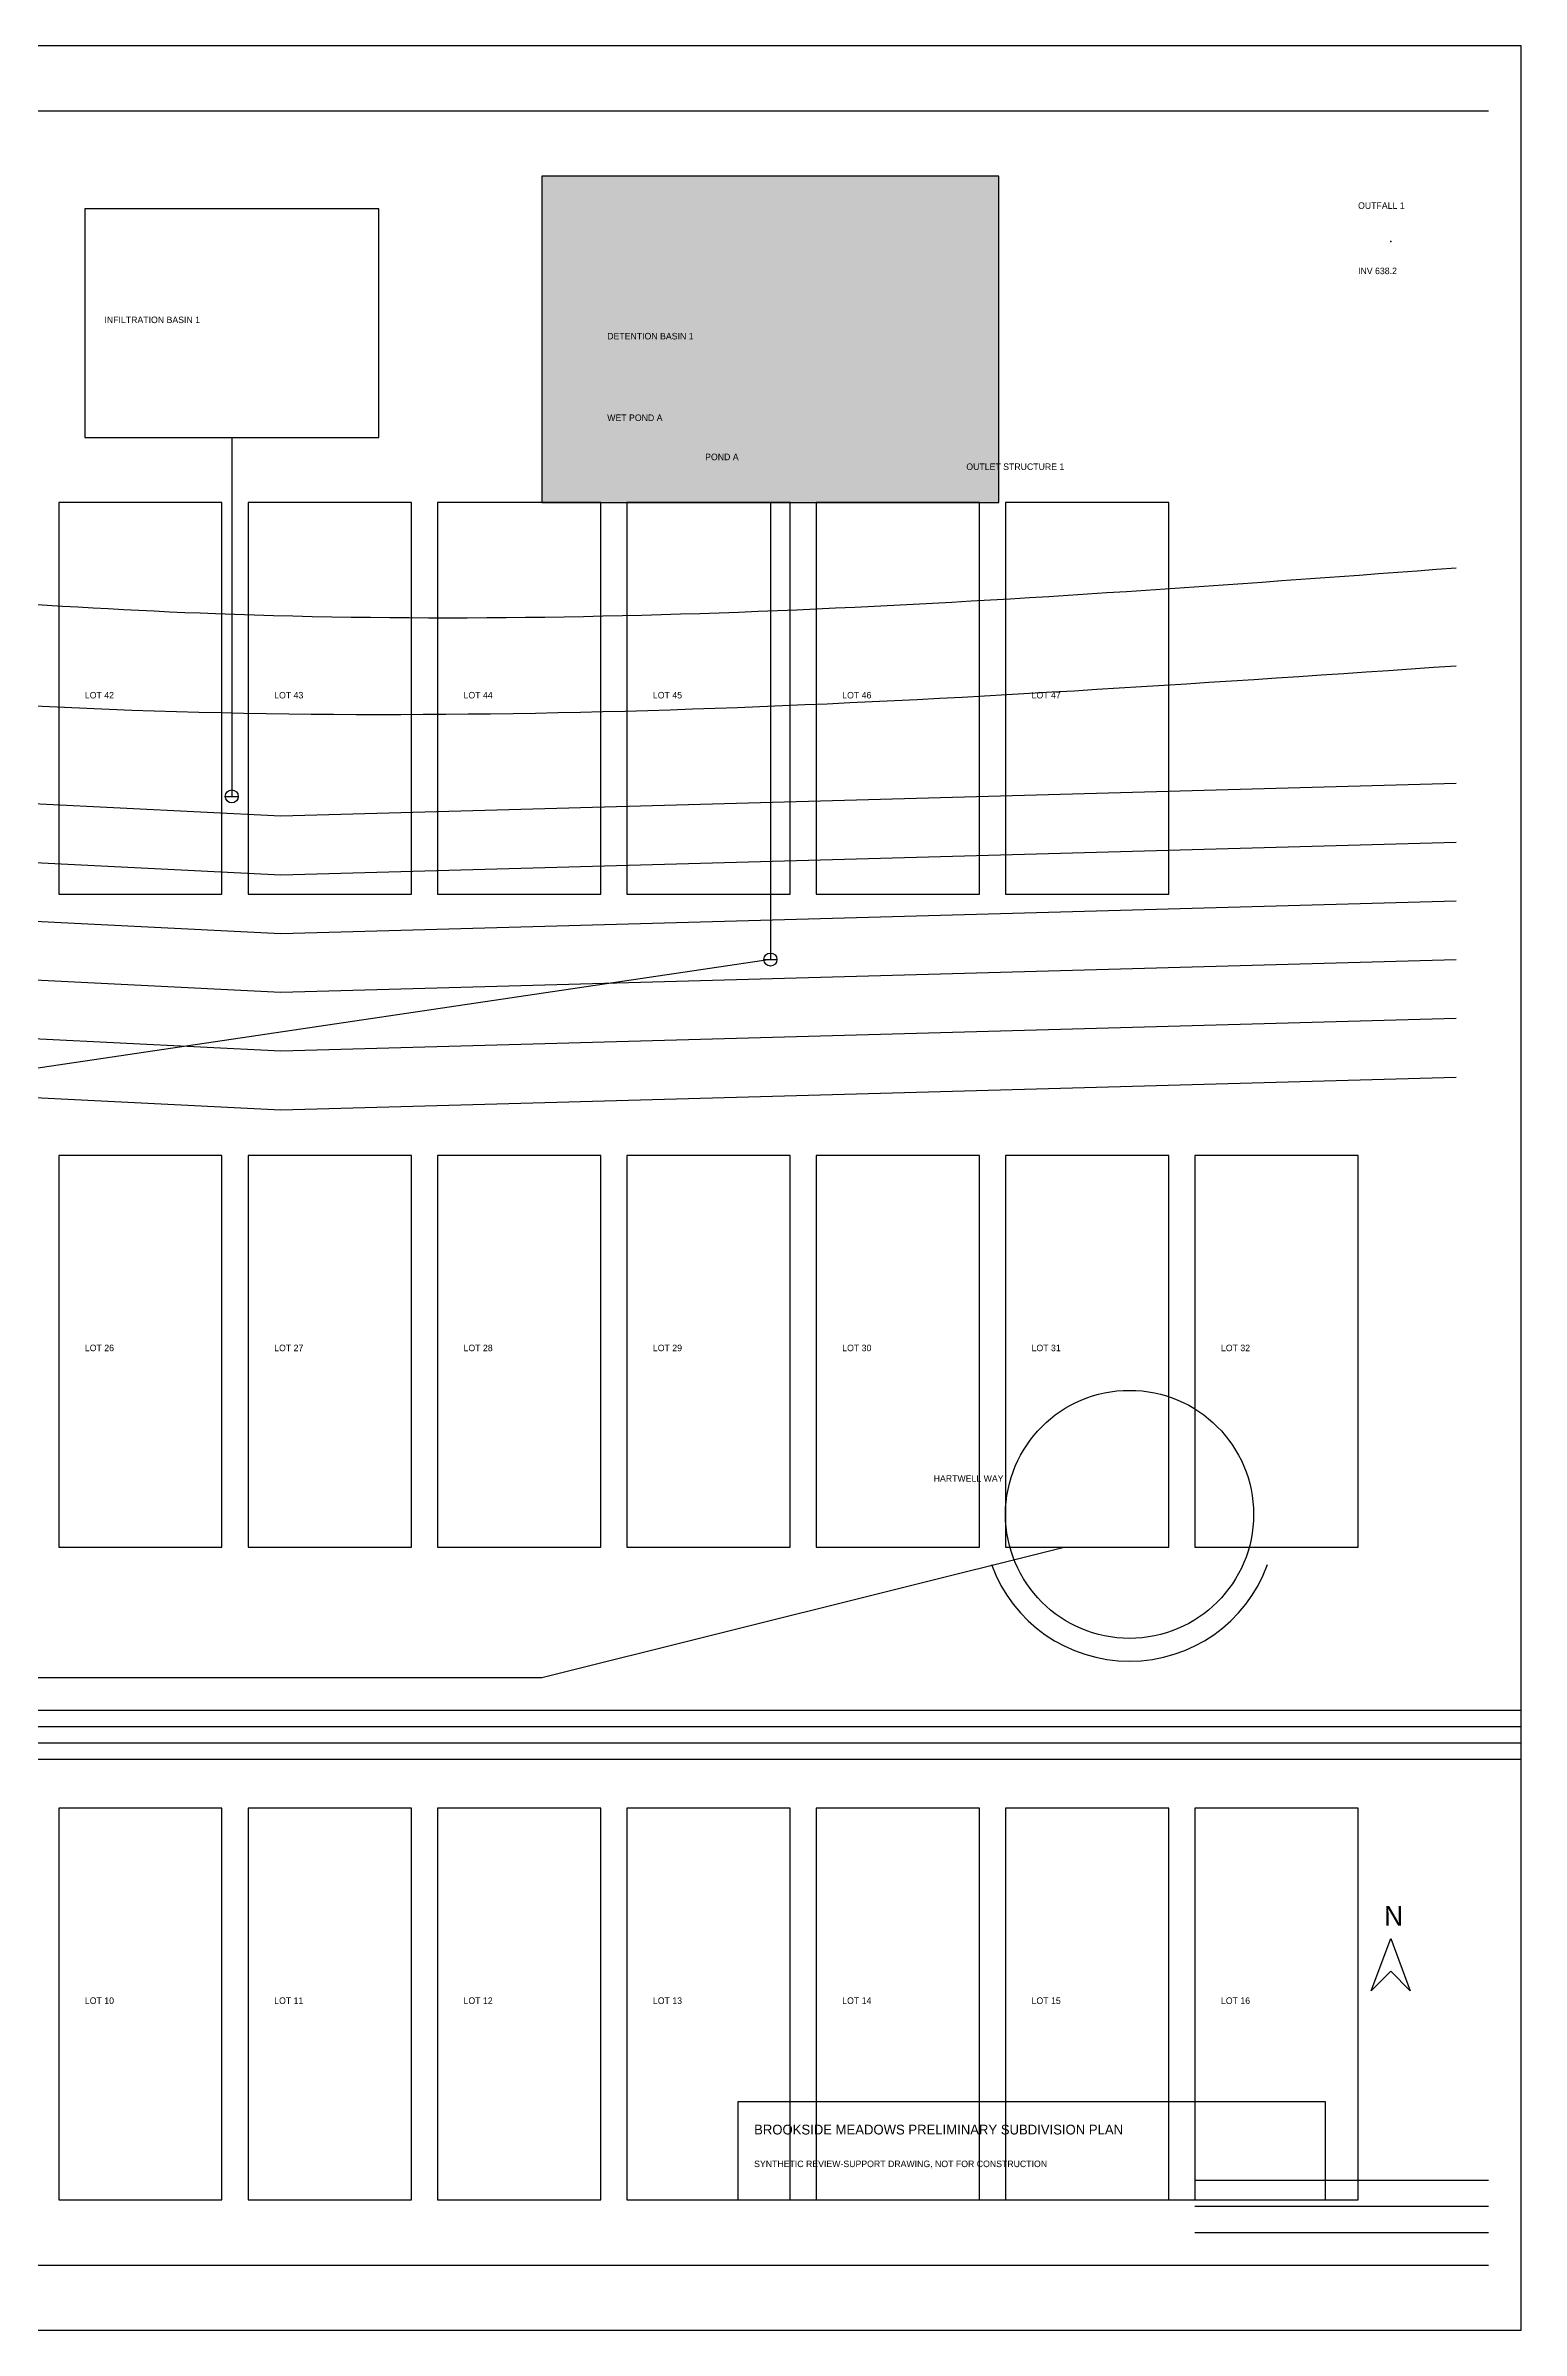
# Model space of a CAD drawing. Header units: feet. Extents: x 0 to 1000, y 0 to 700.
# Drawn here: x 548 to 1000, y 0 to 700 of the extents above; entities that cross this region are included whole.
import ezdxf

# ---------------------------------------------------------------- set-up
doc = ezdxf.new("R2010")
doc.units = ezdxf.units.FT
for name, color, linetype in [('C-EROS', 7, 'Continuous'), ('C-GRAD', 7, 'Continuous'), ('C-LABEL', 7, 'Continuous'), ('C-LOTS', 7, 'Continuous'), ('C-PROP', 7, 'Continuous'), ('C-ROAD', 7, 'Continuous'), ('C-STRM', 7, 'Continuous'), ('C-UTIL', 7, 'Continuous'), ('DRAFT-01', 7, 'Continuous'), ('V-MISC', 7, 'Continuous'), ('X-EXPORT', 7, 'Continuous')]:
    doc.layers.add(name, color=color, linetype=linetype)

# ---------------------------------------------------------------- blocks, each defined once
blk = doc.blocks.new('STORM_MANHOLE')
at = {"layer": 'C-STRM'}
blk.add_line((-2, 0), (2, 0), dxfattribs=at)
blk.add_circle((0, 0), 2, dxfattribs=at)
blk = doc.blocks.new('TITLEBLOCK_FRAME')
at = {"layer": 'C-LABEL'}
blk.add_lwpolyline([(0, 0), (180, 0), (180, 30), (0, 30), (0, 0)], dxfattribs=at)
for s, height, p in [('BROOKSIDE MEADOWS PRELIMINARY SUBDIVISION PLAN', 3, (5, 20)), ('SYNTHETIC REVIEW-SUPPORT DRAWING, NOT FOR CONSTRUCTION', 2, (5, 10))]:
    blk.add_text(s, height=height, dxfattribs=at).set_placement(p)
blk = doc.blocks.new('NORTH_ARROW')
at = {"layer": 'C-LABEL'}
blk.add_lwpolyline([(0, 0), (3, -8), (0, -5), (-3, -8), (0, 0)], dxfattribs=at)
blk.add_text('N', height=3, dxfattribs=at).set_placement((-1, 2))

msp = doc.modelspace()

# ---------------------------------------------------------------- hatches: boundary and pattern name
at = {"layer": 'C-STRM'}
msp.add_hatch(color=7, dxfattribs=at).paths.add_polyline_path([(700, 560), (840, 560), (840, 660), (700, 660)])

# ---------------------------------------------------------------- linework, layer by layer
at = {"layer": 'C-EROS'}
for points in [[(10, 680), (990, 680)], [(10, 20), (990, 20)]]:
    msp.add_lwpolyline(points, dxfattribs=at)
at = {"layer": 'C-GRAD'}
for points in [[(20, 470), (300, 480), (620, 464), (980, 474)], [(20, 452), (300, 462), (620, 446), (980, 456)], [(20, 434), (300, 444), (620, 428), (980, 438)], [(20, 416), (300, 426), (620, 410), (980, 420)], [(20, 398), (300, 408), (620, 392), (980, 402)], [(20, 380), (300, 390), (620, 374), (980, 384)]]:
    msp.add_lwpolyline(points, dxfattribs=at)
for points in [[(20, 530), (300, 544), (600, 526), (980, 540)], [(20, 500), (260, 516), (540, 498), (980, 510)]]:
    msp.add_spline(points, degree=3, dxfattribs=at)
at = {"layer": 'C-LOTS'}
for points in [[(552, 440), (602, 440), (602, 560), (552, 560), (552, 440)], [(610, 440), (660, 440), (660, 560), (610, 560), (610, 440)], [(668, 440), (718, 440), (718, 560), (668, 560), (668, 440)], [(726, 440), (776, 440), (776, 560), (726, 560), (726, 440)], [(784, 440), (834, 440), (834, 560), (784, 560), (784, 440)], [(842, 440), (892, 440), (892, 560), (842, 560), (842, 440)], [(552, 240), (602, 240), (602, 360), (552, 360), (552, 240)], [(610, 240), (660, 240), (660, 360), (610, 360), (610, 240)], [(668, 240), (718, 240), (718, 360), (668, 360), (668, 240)], [(726, 240), (776, 240), (776, 360), (726, 360), (726, 240)], [(784, 240), (834, 240), (834, 360), (784, 360), (784, 240)], [(842, 240), (892, 240), (892, 360), (842, 360), (842, 240)], [(900, 240), (950, 240), (950, 360), (900, 360), (900, 240)], [(552, 40), (602, 40), (602, 160), (552, 160), (552, 40)], [(610, 40), (660, 40), (660, 160), (610, 160), (610, 40)], [(668, 40), (718, 40), (718, 160), (668, 160), (668, 40)], [(726, 40), (776, 40), (776, 160), (726, 160), (726, 40)], [(784, 40), (834, 40), (834, 160), (784, 160), (784, 40)], [(842, 40), (892, 40), (892, 160), (842, 160), (842, 40)], [(900, 40), (950, 40), (950, 160), (900, 160), (900, 40)]]:
    msp.add_lwpolyline(points, dxfattribs=at)
at = {"layer": 'C-PROP'}
msp.add_lwpolyline([(0, 0), (1000, 0), (1000, 700), (0, 700), (0, 0)], dxfattribs=at)
at = {"layer": 'C-ROAD'}
msp.add_lwpolyline([(0, 200), (700, 200), (860, 240)], dxfattribs=at)
msp.add_circle((880, 250), 38, dxfattribs=at)
msp.add_arc((880, 250), 45, 200, 340, dxfattribs=at)
at = {"layer": 'C-STRM'}
for p, q in [((605, 580), (605, 470)), ((770, 560), (770, 420)), ((770, 420), (500, 380))]:
    msp.add_line(p, q, dxfattribs=at)
for points in [[(700, 560), (840, 560), (840, 660), (700, 660), (700, 560)], [(560, 580), (650, 580), (650, 650), (560, 650), (560, 580)]]:
    msp.add_lwpolyline(points, dxfattribs=at)
msp.add_point((960, 640), dxfattribs=at)
at = {"layer": 'C-UTIL'}
for p, q in [((0, 190), (1000, 190)), ((0, 185), (1000, 185)), ((0, 180), (1000, 180)), ((0, 175), (1000, 175))]:
    msp.add_line(p, q, dxfattribs=at)
at = {"layer": 'DRAFT-01'}
msp.add_line((900, 46), (990, 46), dxfattribs=at)
at = {"layer": 'V-MISC'}
msp.add_line((900, 30), (990, 30), dxfattribs=at)
at = {"layer": 'X-EXPORT'}
msp.add_line((900, 38), (990, 38), dxfattribs=at)

# ---------------------------------------------------------------- block references
at = {"layer": 'C-LABEL', "xscale": 2, "yscale": 2}
msp.add_blockref('NORTH_ARROW', (960, 120), dxfattribs=at)
at = {"layer": 'C-LABEL'}
msp.add_blockref('TITLEBLOCK_FRAME', (760, 40), dxfattribs=at)
at = {"layer": 'C-STRM'}
for p in [(605, 470), (770, 420)]:
    msp.add_blockref('STORM_MANHOLE', p, dxfattribs=at)

# ---------------------------------------------------------------- texts
at = {"layer": 'C-LABEL'}
for s, p in [('OUTFALL 1', (950, 650)), ('INV 638.2', (950, 630)), ('INFILTRATION BASIN 1', (566, 615)), ('DETENTION BASIN 1', (720, 610)), ('WET POND A', (720, 585)), ('POND A', (750, 573)), ('OUTLET STRUCTURE 1', (830, 570)), ('LOT 42', (560, 500)), ('LOT 43', (618, 500)), ('LOT 44', (676, 500)), ('LOT 45', (734, 500)), ('LOT 46', (792, 500)), ('LOT 47', (850, 500)), ('LOT 26', (560, 300)), ('LOT 27', (618, 300)), ('LOT 28', (676, 300)), ('LOT 29', (734, 300)), ('LOT 30', (792, 300)), ('LOT 31', (850, 300)), ('LOT 32', (908, 300)), ('HARTWELL WAY', (820, 260)), ('LOT 10', (560, 100)), ('LOT 11', (618, 100)), ('LOT 12', (676, 100)), ('LOT 13', (734, 100)), ('LOT 14', (792, 100)), ('LOT 15', (850, 100)), ('LOT 16', (908, 100))]:
    msp.add_text(s, height=2, dxfattribs=at).set_placement(p)

doc.saveas('drawing.dxf')
